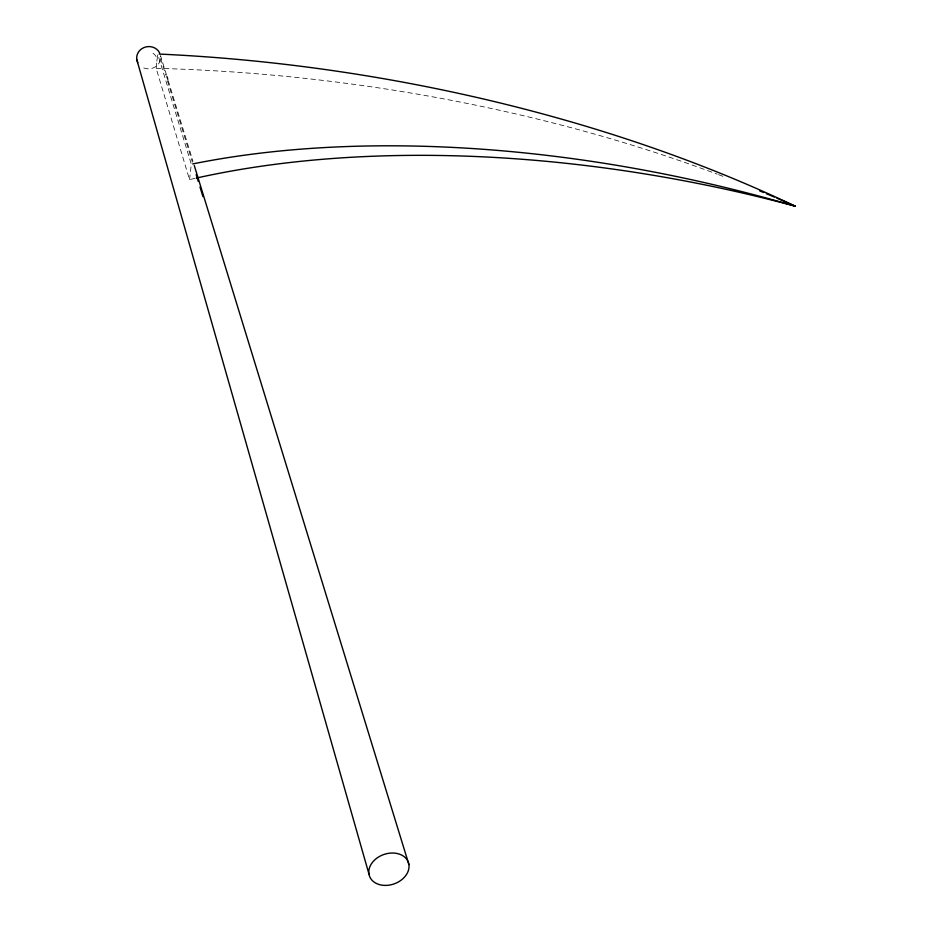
<?xml version="1.0" encoding="UTF-8"?>
<svg xmlns="http://www.w3.org/2000/svg" width="932" height="932" viewBox="0 0 932 932"><rect width="100%" height="100%" fill="white"/><g stroke="black" fill="none" stroke-linecap="round" stroke-linejoin="round"><path stroke-width="0.7" stroke-dasharray="4.66 3.5" d="M194.974 178.373A731.667 354.789 11.2 0 0 189.534 179.62L156.168 68.327L157.683 53.998M189.534 179.62L191.305 164.207L158.102 55.372M166.525 75.131L160.549 55.675A12.034 11.126 -7.9 0 1 155.05 67.034A12.034 11.126 -7.9 0 1 141.734 66.929M168.226 80.688L192.982 161.294M160.642 58.576L165.721 75.142M167.41 80.665L192.365 162.121M153.011 53.241A9.506 8.784 -7.9 0 1 156.925 61.174M156.168 68.327A879.796 422.033 7.1 0 1 698.441 167.271M699.792 167.76A879.796 422.033 7.1 0 1 717.221 174.168M718.549 174.668A879.796 422.033 7.1 0 1 723.884 176.684"/><path stroke-width="1.4" d="M166.945 76.517L167.795 79.302M194.252 165.465L408.903 864.535A20.62 15.576 -19.3 0 1 380.943 884.981A20.62 15.576 -19.3 0 1 376.901 858.104A20.62 15.576 -19.3 0 1 408.903 864.535M196.174 174.54L198.283 181.449M199.984 186.971L202.943 196.629M136.841 59.799L368.944 873.995M159.127 54.056A880.46 428.266 8.5 0 1 795.276 206.217A731.667 354.789 11.2 0 0 196.337 178.07M192.703 163.927A732.855 349.314 12.8 0 1 795.276 206.217A879.796 422.033 7.1 0 0 776.938 198.167M759.685 190.885A879.796 422.033 7.1 0 1 763.681 192.551M766.349 193.67A879.796 422.033 7.1 0 1 774.294 197.036M137.773 62.561A12.034 11.126 -7.9 0 1 143.714 47.672A12.034 11.126 -7.9 0 1 159.64 52.903"/></g></svg>
